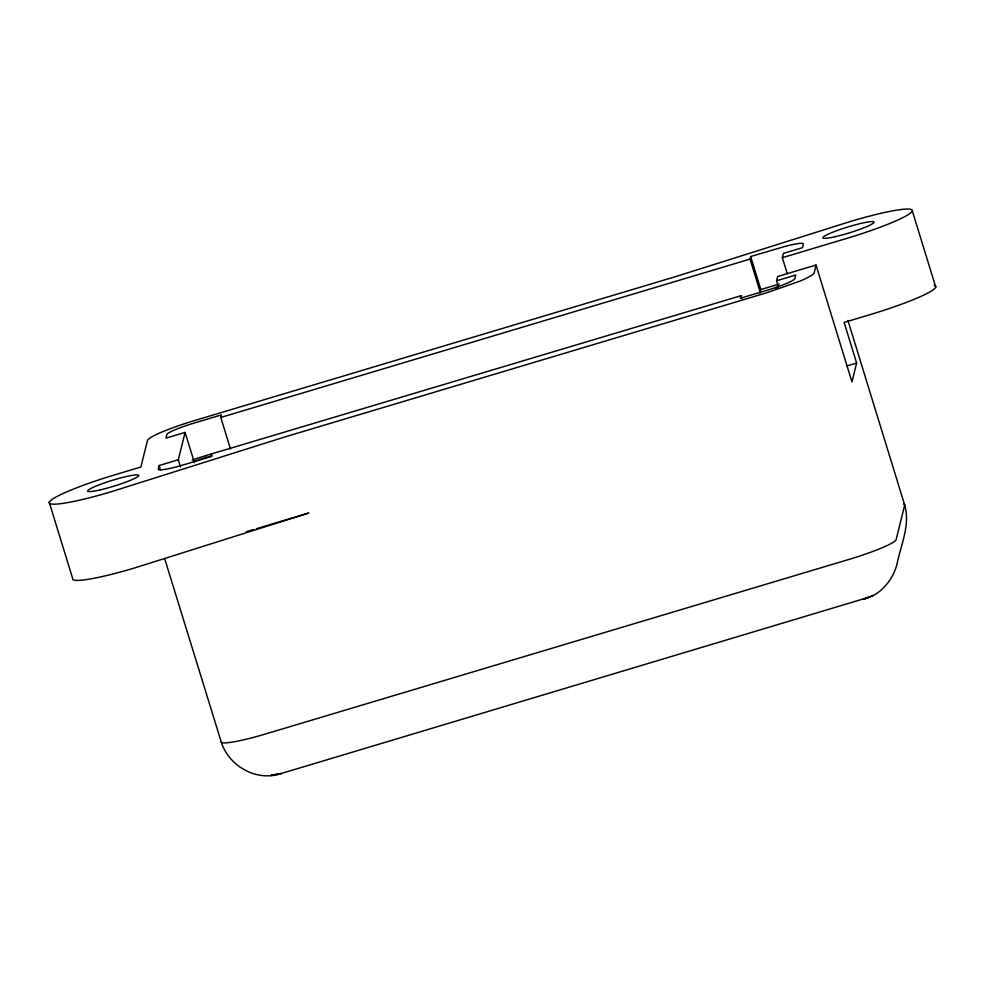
<?xml version="1.0" encoding="UTF-8"?>
<svg xmlns="http://www.w3.org/2000/svg" width="985" height="985" viewBox="0 0 985 985"><rect width="100%" height="100%" fill="white"/><g stroke="black" fill="none" stroke-linecap="round" stroke-linejoin="round"><path stroke-width="1.48" d="M778.359 286.512L776.599 280.774L777.658 276.502L816.011 265.027L814.213 272.845A48.327 5.467 -17.1 0 1 799.611 281.267L766.49 292.841L285.33 436.811L111.046 491.798A66.869 7.572 -17.1 0 1 49.25 502.362L72.693 578.564A66.869 7.572 -17.1 0 0 134.489 568L308.773 513.025L256.432 528.686M230.502 449.049L220.788 417.455L221.428 414.894L195.646 422.602A28.109 3.164 -17.1 0 0 166.884 434.397L165.948 438.14L185.118 432.403L178.31 459.786L159.139 465.523L158.253 469.119A28.085 3.152 -17.1 0 0 184.207 464.649L211.049 456.646L211.689 454.073M205.803 455.624L740.929 295.722L740.289 298.283L767.143 290.255A28.085 3.177 -17.1 0 0 794.883 278.632L795.769 275.037L776.599 280.774M760.186 292.126L750.028 259.104L750.668 256.531L784.442 246.558A28.085 3.177 -17.1 0 1 802.787 243.418L803.464 244.058L802.578 247.654L783.395 253.391L782.336 257.676L787.274 273.744M759.94 293.148L760.826 289.553L750.668 256.531M934.125 285.502A66.869 7.572 -17.1 0 1 869.706 314.757L844.133 322.403L856.63 363.046L851.951 381.872L816.011 265.027M875.074 594.509C885.995 587.676 893.604 576.656 896.978 564.319C900.721 544.877 910.583 525.079 904.686 505.046L847.9 320.396M866.369 598.166L863.279 599.139L869.287 597.144L281.217 773.52L271.577 775.084M220.788 417.455L750.028 259.104M782.336 257.676L846.25 238.555A66.869 7.572 -17.1 0 0 912.307 210.901L935.75 287.066M760.826 289.553L779.197 284.062M246.25 531.728L253.527 529.548M846.694 366.014L856.63 363.046M270.641 775.54L281.217 773.52C256.728 782.09 228.458 766.047 221.12 741.57L164.606 558.433M740.929 295.722L741.816 298.59M185.118 432.403L194.39 462.556M178.31 459.786L180.526 466.964M159.139 465.523L160.469 469.833M194.07 461.756A12.042 1.367 -17.1 0 1 212.243 456.018M775.761 288.039A12.042 1.367 -17.1 0 1 778.913 286.463M221.12 741.57A48.142 5.454 -17.1 0 0 265.618 733.96L848.553 559.542A48.166 5.454 -17.1 0 0 896.141 539.595L904.686 505.046A48.13 5.454 -17.1 0 0 903.516 503.926M192.186 460.094A28.109 3.152 -17.1 0 1 205.803 455.649M912.307 210.901A66.869 7.572 -17.1 0 0 850.511 221.44L674.984 276.822L195.215 420.361A48.142 5.454 -17.1 0 0 149.621 438.226L147.491 440.344L140.867 467.038L115.294 474.684A66.869 7.572 -17.1 0 0 49.25 502.362M873.793 595.26L864.153 599.102L873.793 595.26M834.984 236.745A26.743 3.029 -17.1 0 0 873.966 222.339A26.743 3.029 -17.1 0 0 836.203 230.896A26.743 3.029 -17.1 0 0 834.984 236.745M99.645 490.025A26.743 3.029 -17.1 0 0 138.737 475.595A26.743 3.029 -17.1 0 0 101.123 484.103A26.743 3.029 -17.1 0 0 99.645 490.025"/></g></svg>
